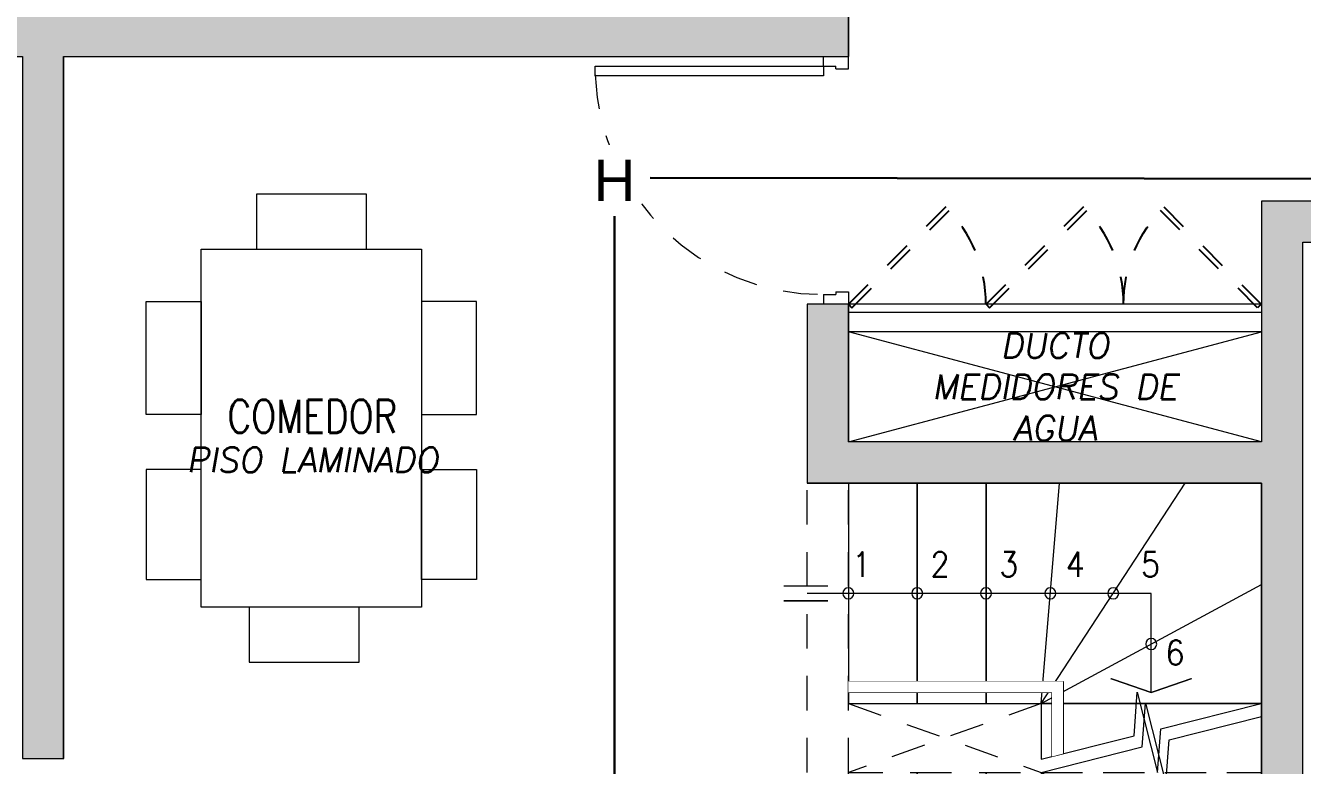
# Model space of a CAD drawing. Header units: millimetres. Extents: x -3 to 53, y -110 to 39.
# Drawn here: x 5.862 to 10.499, y -50.757 to -48.07 of the extents above; entities that cross this region are included whole.
import ezdxf
from ezdxf.enums import TextEntityAlignment as Align

# ---------------------------------------------------------------- set-up
doc = ezdxf.new("R2010")
doc.units = ezdxf.units.MM
doc.set_wipeout_variables(frame=1)
doc.linetypes.add('HIDDEN', pattern=[0.375, 0.25, -0.125])
doc.linetypes.add('HIDDEN2', pattern=[0.1875, 0.125, -0.0625])
for name, color, linetype in [('A-BARANDAS', 8, 'Continuous'), ('A-EST HATCH', 8, 'Continuous'), ('A-EST PLACAS', 8, 'Continuous'), ('A-EST VIGAS', 8, 'HIDDEN2'), ('A-LINEAS', 8, 'Continuous'), ('A-MURO BAJO', 8, 'Continuous'), ('A-PROYECCIONES', 8, 'HIDDEN2'), ('A-TEXTO-ACABADO PISO', 8, 'Continuous'), ('A-TEXTO-INDICACIONES', 8, 'Continuous'), ('DLP_MOBILIARIO', 8, 'Continuous'), ('DLP_TEXTO AMBIENTE', 8, 'Continuous')]:
    doc.layers.add(name, color=color, linetype=linetype)
for name, color, linetype, lineweight in [('A-MUROS', 8, 'Continuous', 30), ('MQ.CANALI DYA', 3, 'LINEAPERPEN', 30), ('MQ.DETECTOR HUMO', 5, 'Continuous', 30)]:
    doc.layers.add(name, color=color, linetype=linetype, lineweight=lineweight)
doc.styles.add('ROMANS', font='ROMANS.shx', dxfattribs={"oblique": 10})
doc.styles.get("Standard").update_dxf_attribs({"font": 'arial.ttf'})
doc.linetypes.add('LINEAPERPEN', pattern='A,0.75,-0.2,["I",Standard,S=0.12,R=0.09,X=0,Y=-0.06],-0.25', length=1.2)

# ---------------------------------------------------------------- blocks, each defined once
blk = doc.blocks.new('EST.P11')
at = {"layer": 'A-EST HATCH', "lineweight": 0}
h = blk.add_hatch(color=8, dxfattribs=at)
h.dxf.hatch_style = 1
h.paths.add_polyline_path([(10.5, -2.74), (10.5, 3.375), (12.15, 3.375), (12.15, 3.525), (10.35, 3.525), (10.35, 2.65), (8.85, 2.65), (8.85, 3.15), (8.7, 3.15), (8.7, 2.5), (10.35, 2.5), (10.35, -2.74)])
h.paths.add_polyline_path([(18.45, 7.325), (20.05, 7.325), (20.05, 10.425), (18.85, 10.425), (18.85, 10.575), (20.2, 10.575), (20.2, 7.175), (18.45, 7.175)])
h.paths.add_polyline_path([(17.65, 10.575), (17.5, 10.575), (17.5, 7.175), (17.65, 7.175)])
h.paths.add_polyline_path([(11.85, 11.05), (11.85, 10.9), (12, 10.9), (12, 7.825), (12.15, 7.825), (12.15, 11.05)])
h.paths.add_polyline_path([(22.45, 4.725), (13.05, 4.725), (13.05, 4.875), (16.6, 4.875), (16.6, 6.275), (16.8, 6.275), (16.8, 4.875), (19.7, 4.875), (19.7, 6.275), (19.85, 6.275), (19.85, 4.875), (22.25, 4.875), (22.25, 6.125), (20.6, 6.125), (20.6, 6.275), (22.875, 6.275), (22.875, 6.125), (22.45, 6.125)])
h.paths.add_polyline_path([(15.1, 10.425), (15.1, 7.325), (16.7, 7.325), (16.7, 7.175), (14.95, 7.175), (14.95, 10.575), (16.3, 10.575), (16.3, 10.425)])
h.paths.add_polyline_path([(10.35, 5.75), (8.7, 5.75), (8.7, 5.1), (8.85, 5.1), (8.85, 5.6), (10.35, 5.6), (10.35, 4.725), (12.15, 4.725), (12.15, 4.875), (10.5, 4.875), (10.5, 10.99), (10.35, 10.99)])
h.paths.add_polyline_path([(5.85, 10.9), (5.25, 10.9), (5.25, 11.05), (6, 11.05), (6, 7.65), (4.85, 7.65), (4.85, 7.8), (5.85, 7.8)])
h.paths.add_polyline_path([(4.05, 11.05), (4.05, 7.65), (3.9, 7.65), (3.9, 11.05)])
h.paths.add_polyline_path([(3.1, 7.8), (1.5, 7.8), (1.5, 10.9), (2.7, 10.9), (2.7, 11.05), (1.35, 11.05), (1.35, 7.65), (3.1, 7.65)])
h.paths.add_polyline_path([(4.05, -2.8), (4.05, 0.6), (3.9, 0.6), (3.9, -2.8)])
h.paths.add_polyline_path([(3.1, 0.45), (1.5, 0.45), (1.5, -2.65), (2.7, -2.65), (2.7, -2.8), (1.35, -2.8), (1.35, 0.6), (3.1, 0.6)])
h.paths.add_polyline_path([(8.7, -0.35), (8.85, -0.35), (8.85, -2.65), (9, -2.65), (9, -2.8), (8.7, -2.8)])
h.paths.add_polyline_path([(18.45, 0.925), (20.05, 0.925), (20.05, -2.175), (18.85, -2.175), (18.85, -2.325), (20.2, -2.325), (20.2, 1.075), (18.45, 1.075)])
h.paths.add_polyline_path([(17.65, -2.325), (17.5, -2.325), (17.5, 1.075), (17.65, 1.075)])
h.paths.add_polyline_path([(12.15, -2.8), (11.85, -2.8), (11.85, -2.65), (12, -2.65), (12, 0.425), (12.15, 0.425)])
h.paths.add_polyline_path([(15.1, -2.175), (15.1, 0.925), (16.7, 0.925), (16.7, 1.075), (14.95, 1.075), (14.95, -2.325), (16.3, -2.325), (16.3, -2.175)])
h.paths.add_polyline_path([(6, -2.8), (6, 0.6), (4.85, 0.6), (4.85, 0.45), (5.85, 0.45), (5.85, -2.65), (5.25, -2.65), (5.25, -2.8)])
h.paths.add_polyline_path([(3.0968, 5.55), (2.95, 5.55), (2.95, 6.75), (5.1, 6.75), (5.1, 6.6), (4.65, 6.6), (4.65, 5), (4.45, 5), (4.45, 6.6), (3.1, 6.6), (3.1, 5.55)], flags=17)
h.paths.add_polyline_path([(3.0968, 2.7), (2.95, 2.7), (2.95, 1.5), (5.1, 1.5), (5.1, 1.65), (4.65, 1.65), (4.65, 3.25), (4.45, 3.25), (4.45, 1.65), (3.1, 1.65), (3.1, 2.7)], flags=17)
h.paths.add_polyline_path([(8.8501, 4.2), (6, 4.2), (6, 6.75), (5.85, 6.75), (5.85, 4.2), (3.1, 4.2), (3.1, 4.8), (2.95, 4.8), (2.95, 4.2), (0.15, 4.2), (0.15, 8.25), (0, 8.25), (0, 0), (0.15, 0), (0.15, 4.05), (2.95, 4.05), (2.95, 3.45), (3.1, 3.45), (3.1, 4.05), (5.85, 4.05), (5.85, 1.5), (6, 1.5), (6, 4.05), (8.8501, 4.05)])
h.paths.add_polyline_path([(8.7, 11.05), (8.7, 8.6), (8.85, 8.6), (8.85, 10.9), (9, 10.9), (9, 11.05)])
h.paths.add_polyline_path([(22.9, 4.725), (25, 4.725), (25, 4.875), (23.05, 4.875), (23.05, 8.575), (25, 8.575), (25, 8.725), (23.05, 8.725), (23.05, 10.575), (22.2, 10.575), (22.2, 10.425), (22.9, 10.425)])
h.paths.add_polyline_path([(26.7, 4.725), (26.85, 4.725), (26.85, 8.725), (26.7, 8.725)])
h.paths.add_polyline_path([(47.1, 1.5), (45.2, 1.5), (45.2, 1.65), (46.95, 1.65), (46.95, 4.05), (41.1999, 4.05), (41.1999, 4.2), (46.95, 4.2), (46.95, 6.6), (45.2, 6.6), (45.2, 6.75), (47.1, 6.75)])
h.paths.add_polyline_path([(24.05, 3.525), (25.9, 3.525), (25.9, 3.375), (24.05, 3.375)], flags=17)
h.paths.add_polyline_path([(21.05, 1.975), (21.05, 2.125), (22.85, 2.125), (22.85, 3.375), (20.3, 3.375), (20.3, 1.975), (20.15, 1.975), (20.15, 3.375), (16.8, 3.375), (16.8, 1.975), (16.6, 1.975), (16.6, 3.375), (13.05, 3.375), (13.05, 3.525), (23.05, 3.525), (23.05, 1.975)])
h.paths.add_polyline_path([(23.05, 1.95), (23.05, -1.775), (26.7, -1.775), (26.7, 0.875), (24.35, 0.875), (24.35, 1.425), (24.05, 1.425), (24.05, 1.575), (24.5, 1.575), (24.5, 1.025), (26.7, 1.025), (26.7, 3.525), (26.85, 3.525), (26.85, -1.925), (23.05, -1.925), (23.05, -2.325), (22.2, -2.325), (22.2, -2.175), (22.9, -2.175), (22.9, 1.95)])
h.paths.add_polyline_path([(43.75, 7.8), (45.35, 7.8), (45.35, 7.6), (43.75, 7.6)])
h.paths.add_polyline_path([(43.75, 0.65), (45.35, 0.65), (45.35, 0.45), (43.75, 0.45)])
h.paths.add_polyline_path([(30.85, 2.375), (30.85, 3.525), (29.75, 3.525), (29.75, 2.375), (29.9, 2.375), (29.9, 3.375), (30.75, 3.375), (30.75, 2.375)])
h.paths.add_polyline_path([(39.5497, 4.875), (39.5497, 4.725), (39.7, 4.725), (39.7, 5.6), (41.1999, 5.6), (41.1999, 5.1009), (41.35, 5.1009), (41.35, 5.75), (39.7, 5.75), (39.7, 7.75), (39.55, 7.75), (39.55, 4.875)])
edge = h.paths.add_edge_path()
edge.add_line((30.85, 4.725), (30.85, 4.875))
edge.add_line((30.85, 4.875), (30.85, 5.875))
edge.add_line((30.85, 5.875), (30.75, 5.875))
edge.add_line((30.75, 5.875), (30.75, 4.875))
edge.add_line((30.75, 4.875), (30.35, 4.875))
edge.add_line((30.35, 4.875), (30.35, 5.875))
edge.add_line((30.35, 5.875), (30.2, 5.875))
edge.add_line((30.2, 5.875), (30.2, 4.725))
edge.add_line((30.2, 4.725), (30.85, 4.725))
h.paths.add_polyline_path([(33.45, 5.55), (33.45, 4.95), (33.25, 4.95), (33.25, 5.55), (33.3, 5.55), (33.3, 7.7501), (33.45, 7.7501)])
h.paths.add_polyline_path([(33.45, 2.7), (33.45, 3.3), (33.25, 3.3), (33.25, 2.7), (33.3, 2.7), (33.3, 0.4999), (33.45, 0.4999)])
at = {"layer": 'A-EST PLACAS', "color": 8, "lineweight": 0}
for points in [[(8.8501, 4.2), (6, 4.2), (6, 6.75), (5.85, 6.75), (5.85, 4.2), (3.1, 4.2), (3.1, 4.8), (2.95, 4.8), (2.95, 4.2), (0.15, 4.2), (0.15, 8.25), (0, 8.25), (0, 0), (0.15, 0), (0.15, 4.05), (2.95, 4.05), (2.95, 3.45), (3.1, 3.45), (3.1, 4.05), (5.85, 4.05), (5.85, 1.5), (6, 1.5), (6, 4.05), (8.8501, 4.05)], [(10.5, -2.74), (10.5, 3.375), (12.15, 3.375), (12.15, 3.525), (10.35, 3.525), (10.35, 2.65), (8.85, 2.65), (8.85, 3.15), (8.7, 3.15), (8.7, 2.5), (10.35, 2.5), (10.35, -2.74)]]:
    blk.add_lwpolyline(points, close=True, dxfattribs=at)
at = {"layer": 'A-EST VIGAS', "color": 8, "lineweight": 0}
for p, q in [((8.7, -0.35), (8.7, 2.5)), ((8.85, -0.35), (8.85, 2.5))]:
    blk.add_line(p, q, dxfattribs=at)
blk = doc.blocks.new('TEXTO AMBIENTES P11')
at = {"layer": 'A-TEXTO-ACABADO PISO', "color": 8, "lineweight": 0, "insert": (5.5532, -8.4202), "char_height": 0.09, "attachment_point": 2, "rotation": 0, "style": 'ROMANS'}
blk.add_mtext_dynamic_manual_height_columns('PISO LAMINADO', width=1.20225, gutter_width=12.5, heights=[0], dxfattribs=at)
at = {"layer": 'DLP_TEXTO AMBIENTE', "color": 8, "lineweight": 0, "style": 'ROMANS', "width": 0.8}
blk.add_text('COMEDOR', height=0.12, dxfattribs=at).set_placement((5.5533, -8.3666), align=Align.CENTER)
blk = doc.blocks.new('TEXTO DUCTOS PT')
at = {"layer": 'A-TEXTO-INDICACIONES', "insert": (8.25, -8.2), "char_height": 0.09, "width": 1.047942, "attachment_point": 5, "style": 'ROMANS'}
blk.add_mtext('\\pxsm1,qc,t16;DUCTO MEDIDORES DE AGUA', dxfattribs=at)
blk = doc.blocks.new('*U143')
at = {"color": 8, "lineweight": 0}
for p, q in [((0.01, 0.855), (0.01, 0.9)), ((0.1, 0.865), (0.1, 0.9)), ((0.055, 0.855), (0.01, 0.855)), ((0.1, 0.865), (0.055, 0.865)), ((0.055, 0.855), (0.055, 0.865)), ((0.055, 0.045), (0.01, 0.045)), ((0.01, 0.045), (0.01, 0)), ((0.055, 0.045), (0.055, 0.035)), ((0.1, 0.035), (0.055, 0.035)), ((0.1, 0.035), (0.1, 0))]:
    blk.add_line(p, q, dxfattribs=at)
blk.add_lwpolyline([(0.93, 0.07), (0.93, 0.035), (0.1, 0.035), (0.1, 0.07)], close=True, dxfattribs=at)
at = {"color": 8, "linetype": 'HIDDEN2', "lineweight": 0}
blk.add_arc((0.0995, 0.0339), 0.8311, 2.2301, 89.9672, dxfattribs=at)
blk = doc.blocks.new('A$Cb5611ba7')
at = {"color": 8, "lineweight": 0}
for points in [[(0.1, 0.2), (0.1, 0), (0.5, 0), (0.5, 0.2)], [(1.11, 0.2), (1.11, 0), (0.7, 0), (0.7, 0.2)], [(0, 0), (0, -0.8), (1.3, -0.8), (1.3, 0)], [(1.5, -0.6), (1.3, -0.6), (1.3, -0.2), (1.5, -0.2)], [(0.1, -1), (0.1, -0.8), (0.5, -0.8), (0.5, -1)], [(1.11, -1), (1.11, -0.8), (0.7, -0.8), (0.7, -1)]]:
    blk.add_lwpolyline(points, close=True, dxfattribs=at)
blk = doc.blocks.new('ESC1')
at = {"layer": 'A-BARANDAS', "color": 8, "lineweight": 0}
blk.add_lwpolyline([(-0.76, 0.9923), (-0.76, 0.76), (-1.5, 0.76), (-1.5, 0.72), (-0.72, 0.72), (-0.72, 0.9821)], dxfattribs=at)
at = {"layer": 'A-LINEAS', "color": 8, "linetype": 'Continuous', "lineweight": 0}
for points in [[(-0.8, 1.05), (-0.4323, 0.9569), (-0.4206, 0.7993), (-0.347, 1.0901), (-0.3353, 0.9324), (0, 0.8475)], [(-0.8, 1.0024), (-0.4622, 0.9169), (-0.4506, 0.7592), (-0.377, 1.0501), (-0.3653, 0.8924), (-0.0003, 0.8)], [(-0.4, 0.7601), (-0.4, 0.4), (-1.65, 0.4)]]:
    blk.add_lwpolyline(points, dxfattribs=at)
at = {"layer": 'A-LINEAS', "color": 8, "lineweight": 0, "const_width": 0.005}
for points in [[(-0.2526, 0.7092), (-0.4, 0.7601), (-0.5474, 0.7092)], [(-1.5742, 0.4271), (-1.7349, 0.4271)], [(-1.5742, 0.3729), (-1.7349, 0.3729)]]:
    blk.add_lwpolyline(points, dxfattribs=at)
at = {"layer": 'A-LINEAS', "color": 8, "linetype": 'Continuous', "lineweight": 0}
for centre in [(-0.4, 0.5839), (-1.5, 0.4), (-1.25, 0.4), (-1, 0.4), (-0.7663, 0.4), (-0.5381, 0.4)]:
    blk.add_circle(centre, 0.02, dxfattribs=at)
at = {"layer": 'A-MURO BAJO', "color": 8, "lineweight": 0}
for points in [[(-0.0003, 0.8), (-0.8, 0.8), (-0.8, 1.0024)], [(-0.8, 0.8), (-0.7326, 0)], [(-0.8, 0.8), (-0.2763, 0)], [(-0.8, 0.8), (0, 0.3675)]]:
    blk.add_lwpolyline(points, dxfattribs=at)
for points in [[(-1.5, 0.8), (-1.25, 0.8), (-1.25, 0), (-1.5, 0)], [(-1.25, 0.8), (-1, 0.8), (-1, 0), (-1.25, 0)], [(-1, 0.8), (0, 0.8), (0, 0), (-1, 0)]]:
    blk.add_lwpolyline(points, close=True, dxfattribs=at)
at = {"layer": 'A-PROYECCIONES', "color": 8, "lineweight": 0}
for points in [[(-1.5, 1.05), (-1.25, 1.05), (-1.25, 1.85), (-1.5, 1.85)], [(-1.25, 1.05), (-1, 1.05), (-1, 1.85), (-1.25, 1.85)], [(-1, 1.05), (0, 1.05), (0, 1.85), (-1, 1.85)]]:
    blk.add_lwpolyline(points, close=True, dxfattribs=at)
for points in [[(-0.8, 1.05), (-0.7326, 1.85)], [(-0.8, 1.05), (-0.2763, 1.85)], [(-0.8, 1.05), (0, 1.4825)], [(-1.5, 1.05), (-1.5, 0.8), (-0.8, 1.05)], [(-0.8, 0.8), (-1.5, 1.05)], [(-0.8, 1.05), (0, 1.05), (0, 0.8475)]]:
    blk.add_lwpolyline(points, dxfattribs=at)
at = {"color": 8, "lineweight": 0}
blk.add_wipeout([(-1.5, 0.76), (-1.5, 0.72), (-0.72, 0.72), (-0.72, 0.9821), (-0.76, 0.9923), (-0.76, 0.76)], dxfattribs=at).dxf.layer = 'A-BARANDAS'
blk = doc.blocks.new('*U140')
at = {"linetype": 'HIDDEN', "ltscale": 0.2}
for p, q in [((0.3534, 0.3534), (0, 0)), ((0.0127, -0.0127), (0.3656, 0.3401)), ((0, 0), (0.0127, -0.0127))]:
    blk.add_line(p, q, dxfattribs=at)
blk.add_arc((0, 0), 0.4995, 0, 45, dxfattribs=at)
blk = doc.blocks.new('DPTO 65_D1')
at = {"layer": 'A-LINEAS', "color": 8, "lineweight": 0}
for p, q in [((1.4999, 1.475), (-0.0001, 1.075)), ((0, 1.475), (1.4999, 1.075))]:
    blk.add_line(p, q, dxfattribs=at)
at = {"layer": 'A-MURO BAJO', "color": 8, "lineweight": 0}
blk.add_line((1.4999, 1.075), (-0.0001, 1.075), dxfattribs=at)
at = {"layer": 'A-MUROS', "color": 8, "lineweight": 0}
for p, q in [((-3.0001, 2.625), (-2.8501, 2.625)), ((-2.8501, 2.625), (-2.8501, 0.075)), ((1.4999, 1.475), (0, 1.475)), ((0, 0.975), (0, 1.475)), ((1.4999, 0.6), (1.4999, 1.475)), ((0, 0.975), (-0.1501, 0.975)), ((-2.8501, 0.075), (0, 0.075)), ((0, 0.075), (0, -0.075))]:
    blk.add_line(p, q, dxfattribs=at)
at = {"layer": 'DLP_MOBILIARIO', "color": 8, "lineweight": 0}
for p, q in [((1.4999, 1.005), (0, 1.005)), ((1.4999, 0.975), (0, 0.975))]:
    blk.add_line(p, q, dxfattribs=at)
blk.add_lwpolyline([(-1.7767, 2.0751), (-2.1767, 2.0751), (-2.1767, 2.2751), (-1.7767, 2.2751)], close=True, dxfattribs=at)
at = {"color": 8, "lineweight": 0}
blk.add_blockref('ESC1', (1.4999, 1.625), dxfattribs=at)
at = {"layer": 'A-PROYECCIONES', "color": 8, "lineweight": 0, "ltscale": 0.25, "xscale": -1, "rotation": 180}
for p in [(0, 0.975), (0.5, 0.975)]:
    blk.add_blockref('*U140', p, dxfattribs=at)
at = {"layer": 'A-PROYECCIONES', "color": 8, "lineweight": 0, "ltscale": 0.25, "rotation": 180}
blk.add_blockref('*U140', (1.499, 0.975), dxfattribs=at)
at = {"layer": 'DLP_MOBILIARIO', "color": 8, "lineweight": 0, "rotation": 270}
blk.add_blockref('A$Cb5611ba7', (-1.5501, 2.0751), dxfattribs=at)
at = {"layer": 'DLP_MOBILIARIO', "color": 8, "lineweight": 0, "xscale": -1}
blk.add_blockref('*U143', (0.01, 0.075), dxfattribs=at)
at = {"layer": 'A-MUROS', "color": 8, "lineweight": 0}
for p, q in [((1.4999, 3.4751), (1.4999, 1.625)), ((1.4999, 1.625), (-0.1501, 1.625)), ((-0.1501, 0.975), (-0.1501, 1.625))]:
    blk.add_line(p, q, dxfattribs=at)
blk = doc.blocks.new('DPTO 75_D11')
at = {"layer": 'A-MUROS', "color": 8, "lineweight": 0}
blk.add_line((0, 0), (-1.8, 0), dxfattribs=at)
blk = doc.blocks.new('TEXTO NOTAS P11')
at = {"layer": 'A-TEXTO-INDICACIONES', "style": 'ROMANS', "width": 0.9}
for s, p in [('1', (7.5827, -8.8895)), ('2', (7.8674, -8.8895)), ('3', (8.1174, -8.8895)), ('4', (8.3588, -8.8895)), ('5', (8.6324, -8.8895)), ('6', (8.7212, -9.21))]:
    blk.add_text(s, height=0.09, rotation=360, dxfattribs=at).set_placement(p, align=Align.RIGHT)
blk = doc.blocks.new('arq.')
at = {"layer": 'A-EST PLACAS', "color": 8}
blk.add_blockref('EST.P11', (101.2127, -50.3388), dxfattribs=at)
at = {"layer": 'A-TEXTO-INDICACIONES', "color": 8, "lineweight": 0}
blk.add_blockref('TEXTO DUCTOS PT', (102.5627, -39.2888), dxfattribs=at)
at = {"layer": 'DLP_TEXTO AMBIENTE', "color": 8}
blk.add_blockref('TEXTO AMBIENTES P11', (102.5627, -39.2888), dxfattribs=at)
at = {"color": 8}
blk.add_blockref('DPTO 65_D1', (110.0627, -46.2138), dxfattribs=at)
at = {"color": 8, "xscale": -1, "rotation": 180}
blk.add_blockref('DPTO 65_D1', (110.0627, -46.2138), dxfattribs=at)
at = {"color": 8}
blk.add_blockref('DPTO 75_D11', (113.3627, -46.8138), dxfattribs=at)
at = {"layer": 'A-TEXTO-INDICACIONES', "color": 8}
blk.add_blockref('TEXTO NOTAS P11', (102.5627, -39.2888), dxfattribs=at)
blk = doc.blocks.new('DETECTOR DE HUMO 1 EN 75')
blk.add_wipeout([(0.13, 0.13), (0.13, 0.1316), (0.13, 0.1333), (0.1299, 0.1349), (0.1298, 0.1365), (0.1297, 0.1382), (0.1296, 0.1398), (0.1295, 0.1414), (0.1293, 0.143), (0.1292, 0.1447), (0.129, 0.1463), (0.1288, 0.1479), (0.1285, 0.1495), (0.1283, 0.1511), (0.128, 0.1528), (0.1277, 0.1544), (0.1274, 0.156), (0.127, 0.1576), (0.1267, 0.1592), (0.1263, 0.1607), (0.1259, 0.1623), (0.1255, 0.1639), (0.1251, 0.1655), (0.1246, 0.1671), (0.1241, 0.1686), (0.1236, 0.1702), (0.1231, 0.1717), (0.1226, 0.1733), (0.122, 0.1748), (0.1215, 0.1763), (0.1209, 0.1779), (0.1203, 0.1794), (0.1196, 0.1809), (0.119, 0.1824), (0.1183, 0.1839), (0.1176, 0.1854), (0.1169, 0.1868), (0.1162, 0.1883), (0.1155, 0.1897), (0.1147, 0.1912), (0.1139, 0.1926), (0.1131, 0.1941), (0.1123, 0.1955), (0.1115, 0.1969), (0.1106, 0.1983), (0.1098, 0.1997), (0.1089, 0.201), (0.108, 0.2024), (0.1071, 0.2037), (0.1061, 0.2051), (0.1052, 0.2064), (0.1042, 0.2077), (0.1032, 0.209), (0.1022, 0.2103), (0.1012, 0.2116), (0.1002, 0.2129), (0.0991, 0.2141), (0.0981, 0.2154), (0.097, 0.2166), (0.0959, 0.2178), (0.0948, 0.219), (0.0936, 0.2202), (0.0925, 0.2213), (0.0913, 0.2225), (0.0902, 0.2236), (0.089, 0.2248), (0.0878, 0.2259), (0.0866, 0.227), (0.0854, 0.2281), (0.0841, 0.2291), (0.0829, 0.2302), (0.0816, 0.2312), (0.0803, 0.2322), (0.079, 0.2332), (0.0777, 0.2342), (0.0764, 0.2352), (0.0751, 0.2361), (0.0737, 0.2371), (0.0724, 0.238), (0.071, 0.2389), (0.0697, 0.2398), (0.0683, 0.2406), (0.0669, 0.2415), (0.0655, 0.2423), (0.0641, 0.2431), (0.0626, 0.2439), (0.0612, 0.2447), (0.0597, 0.2455), (0.0583, 0.2462), (0.0568, 0.2469), (0.0554, 0.2476), (0.0539, 0.2483), (0.0524, 0.249), (0.0509, 0.2496), (0.0494, 0.2503), (0.0479, 0.2509), (0.0463, 0.2515), (0.0448, 0.252), (0.0433, 0.2526), (0.0417, 0.2531), (0.0402, 0.2536), (0.0386, 0.2541), (0.0371, 0.2546), (0.0355, 0.2551), (0.0339, 0.2555), (0.0323, 0.2559), (0.0307, 0.2563), (0.0292, 0.2567), (0.0276, 0.257), (0.026, 0.2574), (0.0244, 0.2577), (0.0228, 0.258), (0.0211, 0.2583), (0.0195, 0.2585), (0.0179, 0.2588), (0.0163, 0.259), (0.0147, 0.2592), (0.013, 0.2593), (0.0114, 0.2595), (0.0098, 0.2596), (0.0082, 0.2597), (0.0065, 0.2598), (0.0049, 0.2599), (0.0033, 0.26), (0.0016, 0.26), (0, 0.26), (-0.0016, 0.26), (-0.0033, 0.26), (-0.0049, 0.2599), (-0.0065, 0.2598), (-0.0082, 0.2597), (-0.0098, 0.2596), (-0.0114, 0.2595), (-0.013, 0.2593), (-0.0147, 0.2592), (-0.0163, 0.259), (-0.0179, 0.2588), (-0.0195, 0.2585), (-0.0211, 0.2583), (-0.0228, 0.258), (-0.0244, 0.2577), (-0.026, 0.2574), (-0.0276, 0.257), (-0.0292, 0.2567), (-0.0307, 0.2563), (-0.0323, 0.2559), (-0.0339, 0.2555), (-0.0355, 0.2551), (-0.0371, 0.2546), (-0.0386, 0.2541), (-0.0402, 0.2536), (-0.0417, 0.2531), (-0.0433, 0.2526), (-0.0448, 0.252), (-0.0463, 0.2515), (-0.0479, 0.2509), (-0.0494, 0.2503), (-0.0509, 0.2496), (-0.0524, 0.249), (-0.0539, 0.2483), (-0.0554, 0.2476), (-0.0568, 0.2469), (-0.0583, 0.2462), (-0.0597, 0.2455), (-0.0612, 0.2447), (-0.0626, 0.2439), (-0.0641, 0.2431), (-0.0655, 0.2423), (-0.0669, 0.2415), (-0.0683, 0.2406), (-0.0697, 0.2398), (-0.071, 0.2389), (-0.0724, 0.238), (-0.0737, 0.2371), (-0.0751, 0.2361), (-0.0764, 0.2352), (-0.0777, 0.2342), (-0.079, 0.2332), (-0.0803, 0.2322), (-0.0816, 0.2312), (-0.0829, 0.2302), (-0.0841, 0.2291), (-0.0854, 0.2281), (-0.0866, 0.227), (-0.0878, 0.2259), (-0.089, 0.2248), (-0.0902, 0.2236), (-0.0913, 0.2225), (-0.0925, 0.2213), (-0.0936, 0.2202), (-0.0948, 0.219), (-0.0959, 0.2178), (-0.097, 0.2166), (-0.0981, 0.2154), (-0.0991, 0.2141), (-0.1002, 0.2129), (-0.1012, 0.2116), (-0.1022, 0.2103), (-0.1032, 0.209), (-0.1042, 0.2077), (-0.1052, 0.2064), (-0.1061, 0.2051), (-0.1071, 0.2037), (-0.108, 0.2024), (-0.1089, 0.201), (-0.1098, 0.1997), (-0.1106, 0.1983), (-0.1115, 0.1969), (-0.1123, 0.1955), (-0.1131, 0.1941), (-0.1139, 0.1926), (-0.1147, 0.1912), (-0.1155, 0.1897), (-0.1162, 0.1883), (-0.1169, 0.1868), (-0.1176, 0.1854), (-0.1183, 0.1839), (-0.119, 0.1824), (-0.1196, 0.1809), (-0.1203, 0.1794), (-0.1209, 0.1779), (-0.1215, 0.1763), (-0.122, 0.1748), (-0.1226, 0.1733), (-0.1231, 0.1717), (-0.1236, 0.1702), (-0.1241, 0.1686), (-0.1246, 0.1671), (-0.1251, 0.1655), (-0.1255, 0.1639), (-0.1259, 0.1623), (-0.1263, 0.1607), (-0.1267, 0.1592), (-0.127, 0.1576), (-0.1274, 0.156), (-0.1277, 0.1544), (-0.128, 0.1528), (-0.1283, 0.1511), (-0.1285, 0.1495), (-0.1288, 0.1479), (-0.129, 0.1463), (-0.1292, 0.1447), (-0.1293, 0.143), (-0.1295, 0.1414), (-0.1296, 0.1398), (-0.1297, 0.1382), (-0.1298, 0.1365), (-0.1299, 0.1349), (-0.13, 0.1333), (-0.13, 0.1316), (-0.13, 0.13), (-0.13, 0.1284), (-0.13, 0.1267), (-0.1299, 0.1251), (-0.1298, 0.1235), (-0.1297, 0.1218), (-0.1296, 0.1202), (-0.1295, 0.1186), (-0.1293, 0.117), (-0.1292, 0.1153), (-0.129, 0.1137), (-0.1288, 0.1121), (-0.1285, 0.1105), (-0.1283, 0.1089), (-0.128, 0.1072), (-0.1277, 0.1056), (-0.1274, 0.104), (-0.127, 0.1024), (-0.1267, 0.1008), (-0.1263, 0.0993), (-0.1259, 0.0977), (-0.1255, 0.0961), (-0.1251, 0.0945), (-0.1246, 0.0929), (-0.1241, 0.0914), (-0.1236, 0.0898), (-0.1231, 0.0883), (-0.1226, 0.0867), (-0.122, 0.0852), (-0.1215, 0.0837), (-0.1209, 0.0821), (-0.1203, 0.0806), (-0.1196, 0.0791), (-0.119, 0.0776), (-0.1183, 0.0761), (-0.1176, 0.0746), (-0.1169, 0.0732), (-0.1162, 0.0717), (-0.1155, 0.0703), (-0.1147, 0.0688), (-0.1139, 0.0674), (-0.1131, 0.0659), (-0.1123, 0.0645), (-0.1115, 0.0631), (-0.1106, 0.0617), (-0.1098, 0.0603), (-0.1089, 0.059), (-0.108, 0.0576), (-0.1071, 0.0563), (-0.1061, 0.0549), (-0.1052, 0.0536), (-0.1042, 0.0523), (-0.1032, 0.051), (-0.1022, 0.0497), (-0.1012, 0.0484), (-0.1002, 0.0471), (-0.0991, 0.0459), (-0.0981, 0.0446), (-0.097, 0.0434), (-0.0959, 0.0422), (-0.0948, 0.041), (-0.0936, 0.0398), (-0.0925, 0.0387), (-0.0913, 0.0375), (-0.0902, 0.0364), (-0.089, 0.0352), (-0.0878, 0.0341), (-0.0866, 0.033), (-0.0854, 0.0319), (-0.0841, 0.0309), (-0.0829, 0.0298), (-0.0816, 0.0288), (-0.0803, 0.0278), (-0.079, 0.0268), (-0.0777, 0.0258), (-0.0764, 0.0248), (-0.0751, 0.0239), (-0.0737, 0.0229), (-0.0724, 0.022), (-0.071, 0.0211), (-0.0697, 0.0202), (-0.0683, 0.0194), (-0.0669, 0.0185), (-0.0655, 0.0177), (-0.0641, 0.0169), (-0.0626, 0.0161), (-0.0612, 0.0153), (-0.0597, 0.0145), (-0.0583, 0.0138), (-0.0568, 0.0131), (-0.0554, 0.0124), (-0.0539, 0.0117), (-0.0524, 0.011), (-0.0509, 0.0104), (-0.0494, 0.0097), (-0.0479, 0.0091), (-0.0463, 0.0085), (-0.0448, 0.008), (-0.0433, 0.0074), (-0.0417, 0.0069), (-0.0402, 0.0064), (-0.0386, 0.0059), (-0.0371, 0.0054), (-0.0355, 0.0049), (-0.0339, 0.0045), (-0.0323, 0.0041), (-0.0307, 0.0037), (-0.0292, 0.0033), (-0.0276, 0.003), (-0.026, 0.0026), (-0.0244, 0.0023), (-0.0228, 0.002), (-0.0211, 0.0017), (-0.0195, 0.0015), (-0.0179, 0.0012), (-0.0163, 0.001), (-0.0147, 0.0008), (-0.013, 0.0007), (-0.0114, 0.0005), (-0.0098, 0.0004), (-0.0082, 0.0003), (-0.0065, 0.0002), (-0.0049, 0.0001), (-0.0033, 0), (-0.0016, 0), (0, 0), (0.0016, 0), (0.0033, 0), (0.0049, 0.0001), (0.0065, 0.0002), (0.0082, 0.0003), (0.0098, 0.0004), (0.0114, 0.0005), (0.013, 0.0007), (0.0147, 0.0008), (0.0163, 0.001), (0.0179, 0.0012), (0.0195, 0.0015), (0.0211, 0.0017), (0.0228, 0.002), (0.0244, 0.0023), (0.026, 0.0026), (0.0276, 0.003), (0.0292, 0.0033), (0.0307, 0.0037), (0.0323, 0.0041), (0.0339, 0.0045), (0.0355, 0.0049), (0.0371, 0.0054), (0.0386, 0.0059), (0.0402, 0.0064), (0.0417, 0.0069), (0.0433, 0.0074), (0.0448, 0.008), (0.0463, 0.0085), (0.0479, 0.0091), (0.0494, 0.0097), (0.0509, 0.0104), (0.0524, 0.011), (0.0539, 0.0117), (0.0554, 0.0124), (0.0568, 0.0131), (0.0583, 0.0138), (0.0597, 0.0145), (0.0612, 0.0153), (0.0626, 0.0161), (0.0641, 0.0169), (0.0655, 0.0177), (0.0669, 0.0185), (0.0683, 0.0194), (0.0697, 0.0202), (0.071, 0.0211), (0.0724, 0.022), (0.0737, 0.0229), (0.0751, 0.0239), (0.0764, 0.0248), (0.0777, 0.0258), (0.079, 0.0268), (0.0803, 0.0278), (0.0816, 0.0288), (0.0829, 0.0298), (0.0841, 0.0309), (0.0854, 0.0319), (0.0866, 0.033), (0.0878, 0.0341), (0.089, 0.0352), (0.0902, 0.0364), (0.0913, 0.0375), (0.0925, 0.0387), (0.0936, 0.0398), (0.0948, 0.041), (0.0959, 0.0422), (0.097, 0.0434), (0.0981, 0.0446), (0.0991, 0.0459), (0.1002, 0.0471), (0.1012, 0.0484), (0.1022, 0.0497), (0.1032, 0.051), (0.1042, 0.0523), (0.1052, 0.0536), (0.1061, 0.0549), (0.1071, 0.0563), (0.108, 0.0576), (0.1089, 0.059), (0.1098, 0.0603), (0.1106, 0.0617), (0.1115, 0.0631), (0.1123, 0.0645), (0.1131, 0.0659), (0.1139, 0.0674), (0.1147, 0.0688), (0.1155, 0.0703), (0.1162, 0.0717), (0.1169, 0.0732), (0.1176, 0.0746), (0.1183, 0.0761), (0.119, 0.0776), (0.1196, 0.0791), (0.1203, 0.0806), (0.1209, 0.0821), (0.1215, 0.0837), (0.122, 0.0852), (0.1226, 0.0867), (0.1231, 0.0883), (0.1236, 0.0898), (0.1241, 0.0914), (0.1246, 0.0929), (0.1251, 0.0945), (0.1255, 0.0961), (0.1259, 0.0977), (0.1263, 0.0993), (0.1267, 0.1008), (0.127, 0.1024), (0.1274, 0.104), (0.1277, 0.1056), (0.128, 0.1072), (0.1283, 0.1089), (0.1285, 0.1105), (0.1288, 0.1121), (0.129, 0.1137), (0.1292, 0.1153), (0.1293, 0.117), (0.1295, 0.1186), (0.1296, 0.1202), (0.1297, 0.1218), (0.1298, 0.1235), (0.1299, 0.1251), (0.13, 0.1267), (0.13, 0.1284)]).dxf.layer = 'MQ.DETECTOR HUMO'
at = {"layer": 'MQ.DETECTOR HUMO'}
blk.add_text('H', height=0.15, rotation=180, dxfattribs=at).set_placement((0, 0.13), align=Align.MIDDLE_CENTER)

msp = doc.modelspace()

# ---------------------------------------------------------------- block references
at = {"color": 7}
msp.add_blockref('arq.', (-101.2125, -1.8936), dxfattribs=at)

# ---------------------------------------------------------------- next in the draw order: block references
at = {"layer": 'MQ.DETECTOR HUMO', "xscale": -1, "rotation": 180}
msp.add_blockref('DETECTOR DE HUMO 1 EN 75', (8.001, -48.5024), dxfattribs=at)

# ---------------------------------------------------------------- next in the draw order: linework, layer by layer
at = {"layer": 'MQ.CANALI DYA', "elevation": 0}
for points in [[(10.9414, -48.2391), (10.9414, -48.507, -0.414634), (10.8212, -48.627), (8.1307, -48.6232)], [(4.7174, -50.8988), (7.881, -50.8988, 0.414214), (8.001, -50.7788), (8.001, -48.7624)]]:
    msp.add_lwpolyline(points, format="xyb", dxfattribs=at)

doc.saveas('drawing.dxf')
